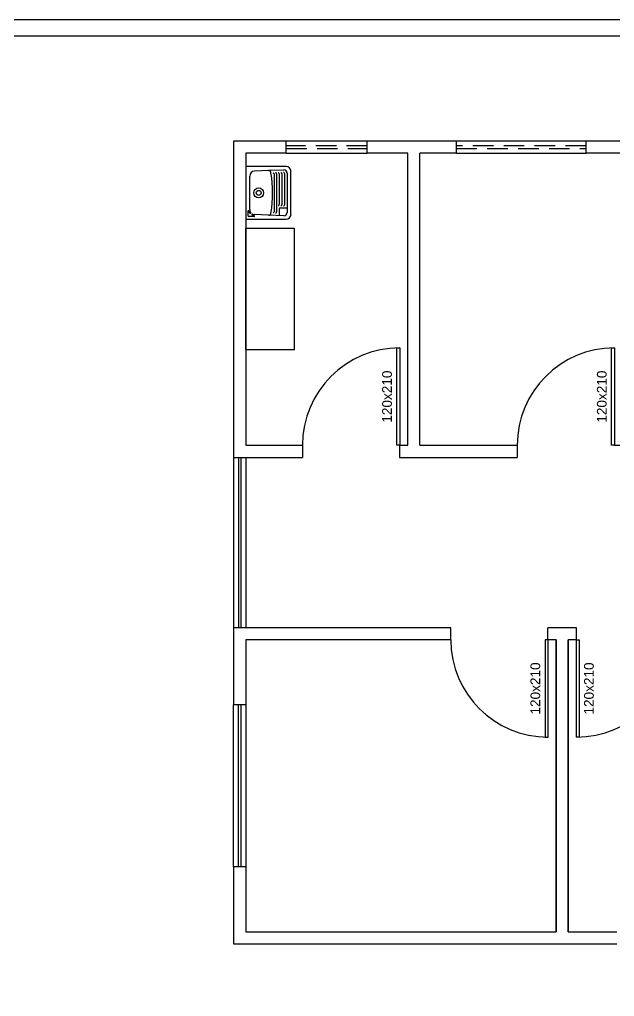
# Model space of a CAD drawing. Header units: centimetres. Extents: x 45464 to 685867, y 12828 to 16690.
# Drawn here: x 674030 to 674764, y 15486 to 16690 of the extents above; entities that cross this region are included whole.
import ezdxf
from ezdxf.enums import TextEntityAlignment as Align

# ---------------------------------------------------------------- set-up
doc = ezdxf.new("R2010")
doc.units = ezdxf.units.CM
doc.header["$LTSCALE"] = 4
doc.linetypes.add('DASHED2', pattern=[9.525, 6.35, -3.175])
for name, color, linetype in [('0.1', 1, 'Continuous'), ('0.2', 2, 'Continuous'), ('0.4', 4, 'Continuous'), ('0.6', 6, 'Continuous'), ('001-MOBILIA', 253, 'Continuous'), ('02-CONT', 2, 'Continuous')]:
    doc.layers.add(name, color=color, linetype=linetype)
doc.styles.add('2mm 1-50', font='arial.ttf', dxfattribs={"height": 0.1})

# ---------------------------------------------------------------- blocks, each defined once
blk = doc.blocks.new('1_00e-flat-77-flat-1')
at = {"color": 1}
blk.add_arc((34.1, -62.7), 120, 90, 180, dxfattribs=at)
at = {"layer": '02-CONT'}
blk.add_lwpolyline([(34.1, -62.7), (30.5, -62.7), (30.5, 57.3), (34.1, 57.3)], close=True, dxfattribs=at)
blk = doc.blocks.new('1_00e-flat-76-flat-1')
at = {"color": 1}
blk.add_arc((34.1, -62.7), 120, 90, 180, dxfattribs=at)
at = {"layer": '02-CONT'}
blk.add_lwpolyline([(34.1, -62.7), (30.5, -62.7), (30.5, 57.3), (34.1, 57.3)], close=True, dxfattribs=at)
blk = doc.blocks.new('1_00e-flat-74-flat-1')
at = {"color": 1}
blk.add_arc((34.1, 62.7), 120, 180, 270, dxfattribs=at)
at = {"layer": '02-CONT'}
blk.add_lwpolyline([(34.1, 62.7), (30.5, 62.7), (30.5, -57.3), (34.1, -57.3)], close=True, dxfattribs=at)
blk = doc.blocks.new('1_00e-flat-73-flat-1')
at = {"color": 1}
blk.add_arc((-34.1, 62.7), 120, 270, 0, dxfattribs=at)
at = {"layer": '02-CONT'}
blk.add_lwpolyline([(-34.1, 62.7), (-30.5, 62.7), (-30.5, -57.3), (-34.1, -57.3)], close=True, dxfattribs=at)
blk = doc.blocks.new('Tanque05-flat-1-flat-1')
at = {"layer": '001-MOBILIA'}
for p, q in [((-159, -299.2), (-159, -361.7)), ((-109.3, -298), (-157.8, -298)), ((-154.1, -351.1), (-154.1, -309.8)), ((-131, -303), (-148.2, -303.7)), ((-111.9, -302.3), (-131, -303)), ((-124.1, -307.2), (-124.1, -353.7)), ((-120.9, -307.1), (-120.9, -353.8)), ((-117.7, -307), (-117.7, -344.9)), ((-114.5, -306.8), (-114.5, -345)), ((-111.3, -306.7), (-111.3, -345.2)), ((-108.1, -305.9), (-108.1, -355)), ((-103.2, -356.8), (-103.2, -304.1)), ((-116.4, -348.8), (-108.1, -348.8)), ((-156.3, -353.2), (-156.3, -358.4)), ((-148.7, -359.7), (-155, -359.7)), ((-131, -357.9), (-148.2, -357.2)), ((-111.9, -358.7), (-131, -357.9)), ((-117.7, -350.1), (-117.7, -358.4)), ((-157.8, -363), (-109.3, -363))]:
    blk.add_line(p, q, dxfattribs=at)
for radius in [6.13, 3.07]:
    blk.add_circle((-143.1, -330.5), radius, dxfattribs=at)
for centre, radius, start, end in [((-157.8, -299.2), 1.23, 90, 180), ((-109.3, -304.1), 6.13, 0, 90), ((-148, -309.8), 6.13, 92.2243, 180), ((-130.9, -306.1), 3.07, 9.1743, 92.2243), ((-281.9, -330.5), 156, 350.8257, 9.1743), ((-125.3, -307.2), 1.23, 0, 92.2243), ((-122.1, -307.1), 1.23, 0, 92.2243), ((-118.9, -307), 1.23, 0, 92.2243), ((-115.7, -306.8), 1.23, 0, 92.2243), ((-112.5, -306.7), 1.23, 0, 92.2243), ((-111.8, -305.9), 3.68, 0, 92.2243), ((-118.9, -344.9), 1.23, 267.7757, 0), ((-116.4, -350.1), 1.23, 90, 180), ((-115.7, -345), 1.23, 267.7757, 0), ((-112.5, -345.2), 1.23, 267.7757, 0), ((-155.7, -353.2), 0.613, 15.168, 180), ((-155, -358.4), 1.23, 180, 270), ((-148, -351.1), 7.36, 195.168, 216.3803), ((-148, -351.1), 6.13, 180, 216.3803), ((-153.4, -355.1), 0.613, 216.3803, 36.3803), ((-150.8, -357.2), 0.613, 64.8565, 244.8565), ((-148, -351.1), 7.36, 244.8565, 264.4004), ((-148, -351.1), 6.13, 244.8565, 267.7757), ((-148.7, -359.1), 0.613, 270, 84.4004), ((-130.9, -354.9), 3.07, 267.7757, 350.8257), ((-125.3, -353.7), 1.23, 267.7757, 0), ((-122.1, -353.8), 1.23, 267.7757, 0), ((-111.8, -355), 3.68, 267.7757, 0), ((-109.3, -356.8), 6.13, 270, 0), ((-157.8, -361.7), 1.23, 180, 270)]:
    blk.add_arc(centre, radius, start, end, dxfattribs=at)

msp = doc.modelspace()

# ---------------------------------------------------------------- linework, layer by layer
at = {"layer": '0.1', "linetype": 'DASHED2'}
for p, q in [((674459.4, 16534.4), (674359.4, 16534.4)), ((674359.4, 16531.4), (674459.4, 16531.4)), ((674729.4, 16534.4), (674569.4, 16534.4)), ((674569.4, 16531.4), (674729.4, 16531.4))]:
    msp.add_line(p, q, dxfattribs=at)
at = {"layer": '0.2'}
for p, q in [((674294.4, 16150.4), (674294.4, 15940.4)), ((674300.4, 16150.4), (674300.4, 15940.4)), ((674303.4, 16150.4), (674303.4, 15940.4)), ((674309.4, 16150.4), (674309.4, 15940.4)), ((674294.4, 15645.4), (674294.4, 15845.4)), ((674300.4, 15645.4), (674300.4, 15845.4)), ((674303.4, 15845.4), (674303.4, 15645.4)), ((674309.4, 15845.4), (674309.4, 15645.4))]:
    msp.add_line(p, q, dxfattribs=at)
msp.add_lwpolyline([(674309.4, 16433.2), (674369.4, 16433.2), (674369.4, 16283.2), (674309.4, 16283.2)], close=True, dxfattribs=at)
at = {"layer": '0.4'}
for points in [[(672504.2, 13700.9), (672484.6, 13700.8), (672866.5, 16690.4), (685866.9, 16690.4), (685029, 14274.1)], [(672507.3, 13720.9), (672884.1, 16670.4), (685838.8, 16670.4), (685014.8, 14294.1)]]:
    msp.add_lwpolyline(points, dxfattribs=at)
at = {"layer": '0.6'}
for p, q in [((674359.4, 16525.4), (674359.4, 16540.4)), ((674459.4, 16540.4), (674359.4, 16540.4)), ((674459.4, 16525.4), (674459.4, 16540.4)), ((674569.4, 16525.4), (674569.4, 16540.4)), ((674729.4, 16540.4), (674569.4, 16540.4)), ((674729.4, 16525.4), (674729.4, 16540.4)), ((674359.4, 16525.4), (674459.4, 16525.4)), ((674569.4, 16525.4), (674729.4, 16525.4)), ((674379.4, 16165.4), (674379.4, 16150.4)), ((674499.4, 16165.4), (674499.4, 16150.4)), ((674644.4, 16165.4), (674644.4, 16150.4)), ((674562.4, 15925.4), (674562.4, 15940.4)), ((674682.4, 15925.4), (674682.4, 15940.4)), ((674717.4, 15925.4), (674717.4, 15940.4)), ((674309.4, 15845.4), (674294.4, 15845.4)), ((674309.4, 15645.4), (674294.4, 15645.4))]:
    msp.add_line(p, q, dxfattribs=at)
for points in [[(674359.4, 16540.4), (674294.4, 16540.4), (674294.4, 16150.4), (674379.4, 16150.4)], [(674524.4, 16540.4), (674459.4, 16540.4)], [(674569.4, 16540.4), (674509.4, 16540.4)], [(674789.4, 16540.4), (674729.4, 16540.4)], [(674359.4, 16525.4), (674309.4, 16525.4), (674309.4, 16165.4), (674379.4, 16165.4)], [(674499.4, 16165.4), (674509.4, 16165.4), (674509.4, 16525.4), (674459.4, 16525.4)], [(674524.4, 16165.4), (674524.4, 16525.4)], [(674569.4, 16525.4), (674524.4, 16525.4)], [(674764.4, 16165.4), (674774.4, 16165.4), (674774.4, 16525.4), (674729.4, 16525.4)], [(674524.4, 16165.4), (674644.4, 16165.4)], [(674499.4, 16150.4), (674524.4, 16150.4)], [(674509.4, 16150.4), (674644.4, 16150.4)], [(674562.4, 15940.4), (674294.4, 15940.4), (674294.4, 15845.4)], [(674707.4, 15940.4), (674682.4, 15940.4)], [(674717.4, 15940.4), (674692.4, 15940.4)], [(674309.4, 15645.4), (674309.4, 15565.4), (674692.4, 15565.4), (674692.4, 15925.4), (674682.4, 15925.4)], [(674562.4, 15925.4), (674309.4, 15925.4), (674309.4, 15845.4)], [(674692.4, 15925.4), (674692.4, 15565.4)], [(674707.4, 15565.4), (674707.4, 15925.4)], [(674717.4, 15925.4), (674707.4, 15925.4), (674707.4, 15565.4), (674767.4, 15565.4)], [(674294.4, 15645.4), (674294.4, 15550.4), (674707.4, 15550.4)], [(674692.4, 15550.4), (674767.4, 15550.4)]]:
    msp.add_lwpolyline(points, dxfattribs=at)

# ---------------------------------------------------------------- block references
for name, p in [('Tanque05-flat-1-flat-1', (674468.5, 16807.1)), ('1_00e-flat-77-flat-1', (674465.4, 16228.1)), ('1_00e-flat-76-flat-1', (674730.4, 16228.1)), ('1_00e-flat-74-flat-1', (674648.4, 15862.7)), ('1_00e-flat-73-flat-1', (674751.5, 15862.7))]:
    msp.add_blockref(name, p, dxfattribs=at)

# ---------------------------------------------------------------- texts
at = {"layer": '02-CONT', "style": '2mm 1-50'}
for p in [(674483.8, 16225.3), (674748.8, 16225.3), (674666.8, 15865.4), (674732.9, 15865.4)]:
    msp.add_text('120x210', height=12, rotation=90, dxfattribs=at).set_placement(p, align=Align.MIDDLE_CENTER)

doc.saveas('drawing.dxf')
